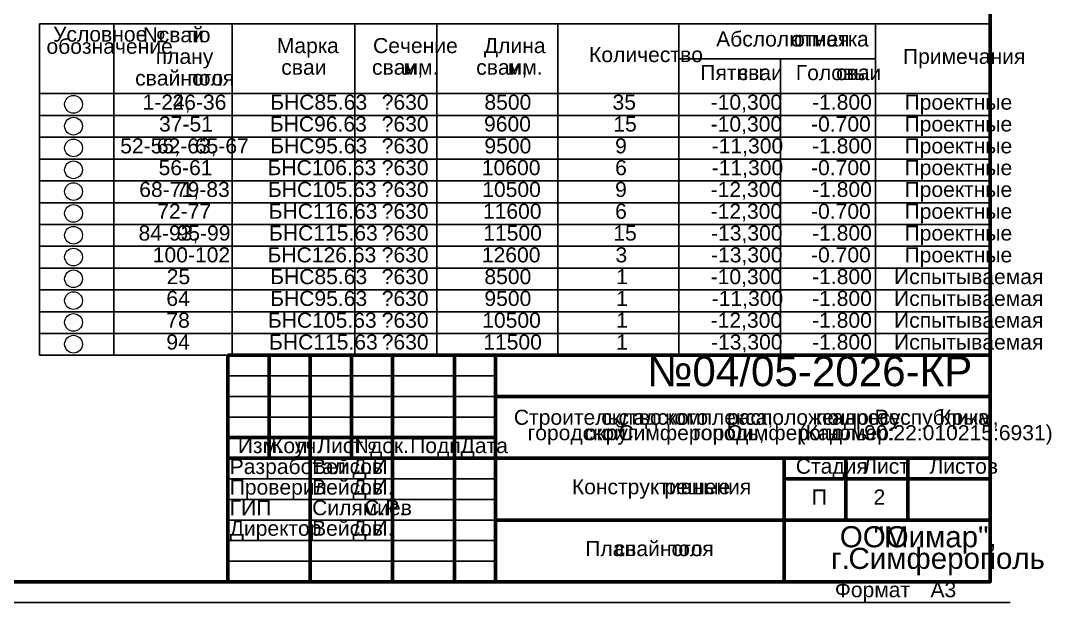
# Model space of a CAD drawing. Extents: x 8 to 21351, y 0 to 420.
# Drawn here: x 8450.4 to 8700.5, y 0.2 to 141.4 of the extents above; entities that cross this region are included whole.
import ezdxf

# ---------------------------------------------------------------- set-up
doc = ezdxf.new("R2010")
doc.units = 0
doc.styles.add('TEYPDFCAD_TEXT', font='arial.ttf')

msp = doc.modelspace()

# ---------------------------------------------------------------- linework, layer by layer
at = {"lineweight": 30}
for p, q in [((8685.67, 140.63), (8454.98, 140.63)), ((8454.98, 140.63), (8454.98, 60.18)), ((8472.99, 140.63), (8472.99, 60.18)), ((8501.73, 140.63), (8501.73, 60.18)), ((8531.45, 140.63), (8531.45, 60.18)), ((8551.35, 140.63), (8551.35, 60.18)), ((8580.75, 140.63), (8580.75, 60.18)), ((8610.15, 140.63), (8610.15, 60.18)), ((8657.86, 140.63), (8657.86, 60.18)), ((8685.67, 140.63), (8685.67, 60.18)), ((8610.15, 132.16), (8657.86, 132.16)), ((8634.79, 132.16), (8634.79, 60.18)), ((8454.98, 123.7), (8685.67, 123.7)), ((8454.98, 118.41), (8685.67, 118.41)), ((8454.98, 113.11), (8685.67, 113.11)), ((8454.98, 107.82), (8685.67, 107.82)), ((8454.98, 102.51), (8685.67, 102.51)), ((8454.98, 97.22), (8685.67, 97.22)), ((8454.98, 91.93), (8685.67, 91.93)), ((8454.98, 86.64), (8685.67, 86.64)), ((8454.98, 81.34), (8685.67, 81.34)), ((8454.98, 76.05), (8685.67, 76.05)), ((8454.98, 70.76), (8685.67, 70.76)), ((8454.98, 65.47), (8685.67, 65.47)), ((8454.98, 60.18), (8685.67, 60.18))]:
    msp.add_line(p, q, dxfattribs=at)
at = {"lineweight": 60}
for p, q in [((8500.67, 60.18), (8685.67, 60.18)), ((8500.67, 5.19), (8500.67, 60.18)), ((8510.66, 60.18), (8510.66, 35.18)), ((8520.68, 60.18), (8520.68, 5.19)), ((8530.67, 60.18), (8530.67, 35.18)), ((8540.66, 60.18), (8540.66, 5.19)), ((8555.66, 60.18), (8555.66, 5.19)), ((8565.66, 5.19), (8565.66, 60.18)), ((8685.67, 5.19), (8685.67, 60.18)), ((8565.66, 50.19), (8685.67, 50.19)), ((8500.67, 40.2), (8565.66, 40.2)), ((8500.67, 35.18), (8685.67, 35.18)), ((8635.65, 35.18), (8635.65, 5.19)), ((8650.66, 35.18), (8650.66, 20.19)), ((8665.67, 35.18), (8665.67, 20.19)), ((8635.65, 30.18), (8685.67, 30.18)), ((8565.66, 20.19), (8685.67, 20.19)), ((8500.67, 5.19), (8685.67, 5.19))]:
    msp.add_line(p, q, dxfattribs=at)
at = {"lineweight": 25}
for p, q in [((8500.67, 55.18), (8565.66, 55.18)), ((8500.67, 50.19), (8565.66, 50.19)), ((8500.67, 45.19), (8565.66, 45.19)), ((8500.67, 30.18), (8565.66, 30.18)), ((8500.67, 25.19), (8565.66, 25.19)), ((8500.67, 20.19), (8565.66, 20.19)), ((8500.67, 15.2), (8565.66, 15.2)), ((8500.67, 10.18), (8565.66, 10.18)), ((8690.52, 0.19), (8270.68, 0.19))]:
    msp.add_line(p, q, dxfattribs=at)
at = {"lineweight": 60}
msp.add_lwpolyline([(8290.68, 5.19), (8685.67, 5.19), (8685.67, 292.18), (8290.68, 292.18)], close=True, dxfattribs=at)
at = {"lineweight": 5}
for centre in [(8463.22, 121.11), (8463.22, 115.81), (8463.22, 110.52), (8463.22, 105.21), (8463.22, 99.92), (8463.22, 94.63), (8463.22, 89.33), (8463.22, 84.04), (8463.22, 78.75), (8463.22, 73.46), (8463.22, 68.17), (8463.22, 62.88)]:
    msp.add_circle(centre, 2.15, dxfattribs=at)

# ---------------------------------------------------------------- texts
at = {"color": 7, "style": 'TEYPDFCAD_TEXT'}
for s, height, p in [('свай', 3.662, (8483.89, 136.17)), ('Условное', 3.662, (8458.26, 136.33)), ('№', 3.66, (8480.04, 136.17)), ('по', 3.662, (8490.84, 136.17)), ('Абслолютная', 3.6618, (8619.16, 135.15)), ('отметка', 3.662, (8637.23, 135.15)), ('обозначение', 3.6618, (8456.65, 133.37)), ('Марка', 3.662, (8512.55, 133.54)), ('Сечение', 3.662, (8535.9, 133.54)), ('Длина', 3.662, (8562.8, 133.54)), ('плану', 3.662, (8483.17, 130.92)), ('Количество', 3.662, (8588.33, 131.36)), ('Примечания', 3.662, (8664.5, 130.92)), ('сваи', 3.662, (8513.63, 128.29)), ('сваи,', 3.662, (8535.66, 128.29)), ('мм.', 3.662, (8543.32, 128.29)), ('сваи,', 3.662, (8560.94, 128.29)), ('мм.', 3.662, (8568.6, 128.29)), ('Пятны', 3.662, (8615.31, 126.98)), ('Головы', 3.662, (8638.49, 126.98)), ('свайного', 3.662, (8478.17, 125.67)), ('поля', 3.662, (8490.84, 125.67)), ('сваи', 3.662, (8624.37, 126.98)), ('сваи', 3.662, (8648.26, 126.98)), ('1-24,', 3.662, (8479.97, 119.8)), ('26-36', 3.662, (8487.24, 119.8)), ('БНС85.63', 3.662, (8510.94, 119.8)), ('\ue712630', 3.662, (8538.01, 119.8)), ('8500', 3.662, (8562.93, 119.8)), ('35', 3.662, (8594.02, 119.8)), ('-10,300', 3.662, (8617.83, 119.8)), ('-1.800', 3.662, (8642.45, 119.8)), ('Проектные', 3.662, (8664.88, 119.8)), ('37-51', 3.662, (8483.97, 114.51)), ('БНС96.63', 3.662, (8510.86, 114.51)), ('\ue712630', 3.662, (8538.01, 114.51)), ('9600', 3.662, (8562.84, 114.51)), ('15', 3.662, (8594.21, 114.51)), ('-10,300', 3.662, (8617.83, 114.51)), ('-0.700', 3.662, (8642.19, 114.51)), ('Проектные', 3.662, (8664.88, 114.51)), ('52-55,', 3.662, (8474.55, 109.2)), ('62-63,', 3.662, (8483.43, 109.2)), ('65-67', 3.662, (8492.67, 109.2)), ('БНС95.63', 3.662, (8510.94, 109.2)), ('\ue712630', 3.662, (8538.01, 109.2)), ('9500', 3.662, (8562.93, 109.2)), ('9', 3.66, (8594.65, 109.2)), ('-11,300', 3.662, (8618.09, 109.2)), ('-1.800', 3.662, (8642.45, 109.2)), ('Проектные', 3.662, (8664.88, 109.2)), ('56-61', 3.662, (8483.87, 103.91)), ('БНС106.63', 3.662, (8510.3, 103.91)), ('\ue712630', 3.662, (8538.01, 103.91)), ('10600', 3.662, (8562.31, 103.91)), ('6', 3.66, (8594.65, 103.91)), ('-11,300', 3.662, (8618.09, 103.91)), ('-0.700', 3.662, (8642.19, 103.91)), ('Проектные', 3.662, (8664.88, 103.91)), ('68-71,', 3.662, (8479.17, 98.62)), ('79-83', 3.662, (8488.05, 98.62)), ('БНС105.63', 3.662, (8510.39, 98.62)), ('\ue712630', 3.662, (8538.01, 98.62)), ('10500', 3.662, (8562.4, 98.62)), ('9', 3.66, (8594.65, 98.62)), ('-12,300', 3.662, (8617.83, 98.62)), ('-1.800', 3.662, (8642.45, 98.62)), ('Проектные', 3.662, (8664.88, 98.62)), ('72-77', 3.662, (8483.53, 93.32)), ('БНС116.63', 3.662, (8510.58, 93.32)), ('\ue712630', 3.662, (8538.01, 93.32)), ('11600', 3.662, (8562.57, 93.32)), ('6', 3.66, (8594.65, 93.32)), ('-12,300', 3.662, (8617.83, 93.32)), ('-0.700', 3.662, (8642.19, 93.32)), ('Проектные', 3.662, (8664.88, 93.32)), ('84-93,', 3.662, (8479, 88.03)), ('95-99', 3.662, (8488.23, 88.03)), ('БНС115.63', 3.662, (8510.66, 88.03)), ('\ue712630', 3.662, (8538.01, 88.03)), ('11500', 3.662, (8562.65, 88.03)), ('15', 3.662, (8594.21, 88.03)), ('-13,300', 3.662, (8617.92, 88.03)), ('-1.800', 3.662, (8642.45, 88.03)), ('Проектные', 3.662, (8664.88, 88.03)), ('100-102', 3.662, (8482.45, 82.74)), ('БНС126.63', 3.662, (8510.3, 82.74)), ('\ue712630', 3.662, (8538.01, 82.74)), ('12600', 3.662, (8562.31, 82.74)), ('3', 3.66, (8594.74, 82.74)), ('-13,300', 3.662, (8617.92, 82.74)), ('-0.700', 3.662, (8642.19, 82.74)), ('Проектные', 3.662, (8664.88, 82.74)), ('25', 3.662, (8485.84, 77.45)), ('БНС85.63', 3.662, (8510.94, 77.45)), ('\ue712630', 3.662, (8538.01, 77.45)), ('8500', 3.662, (8562.93, 77.45)), ('1', 3.66, (8594.91, 77.45)), ('-10,300', 3.662, (8617.83, 77.45)), ('-1.800', 3.662, (8642.45, 77.45)), ('Испытываемая', 3.6618, (8662.34, 77.45)), ('64', 3.662, (8485.75, 72.16)), ('БНС95.63', 3.662, (8510.94, 72.16)), ('\ue712630', 3.662, (8538.01, 72.16)), ('9500', 3.662, (8562.93, 72.16)), ('1', 3.66, (8594.91, 72.16)), ('-11,300', 3.662, (8618.09, 72.16)), ('-1.800', 3.662, (8642.45, 72.16)), ('Испытываемая', 3.6618, (8662.34, 72.16)), ('78', 3.662, (8485.75, 66.87)), ('БНС105.63', 3.662, (8510.39, 66.87)), ('\ue712630', 3.662, (8538.01, 66.87)), ('10500', 3.662, (8562.4, 66.87)), ('1', 3.66, (8594.91, 66.87)), ('-12,300', 3.662, (8617.83, 66.87)), ('-1.800', 3.662, (8642.45, 66.87)), ('Испытываемая', 3.6618, (8662.34, 66.87)), ('94', 3.662, (8485.75, 61.57)), ('БНС115.63', 3.662, (8510.66, 61.57)), ('\ue712630', 3.662, (8538.01, 61.57)), ('11500', 3.662, (8562.65, 61.57)), ('1', 3.66, (8594.91, 61.57)), ('-13,300', 3.662, (8617.92, 61.57)), ('-1.800', 3.662, (8642.45, 61.57)), ('Испытываемая', 3.6618, (8662.34, 61.57)), ('№04/05-2026-КР', 7.3201, (8602.44, 52.68)), ('Строительство', 3.6583, (8570.08, 43.31)), ('складского', 3.658, (8591.28, 43.31)), ('комплекса,', 3.658, (8606.8, 43.31)), ('расположенного', 3.6583, (8621.79, 43.31)), ('по', 3.658, (8643.39, 43.31)), ('адресу:', 3.658, (8647.26, 43.31)), ('Республика', 3.658, (8657.58, 43.31)), ('Крым,', 3.658, (8673.28, 43.31)), ('городской', 3.658, (8573.4, 39.56)), ('Симферополь,', 3.6583, (8595.44, 39.56)), ('Симферополь', 3.6583, (8621.76, 39.56)), ('(Кад.', 3.658, (8639.21, 39.56)), ('90:22:010215:6931)', 3.6583, (8655.08, 39.56)), ('Изм.', 3.658, (8503.09, 36.43)), ('Кол.', 3.658, (8511.17, 36.43)), ('Лист', 3.658, (8522.37, 36.43)), ('№', 3.66, (8531.3, 36.43)), ('Подп.', 3.658, (8544.91, 36.43)), ('Дата', 3.658, (8557.15, 36.43)), ('округ', 3.658, (8587.28, 39.56)), ('город', 3.658, (8613.6, 39.56)), ('номер:', 3.658, (8646.22, 39.56)), ('уч.', 3.658, (8516.91, 36.43)), ('док.', 3.658, (8535.16, 36.43)), ('Разработал', 3.658, (8501.12, 31.35)), ('Вейсов', 3.658, (8521.12, 31.35)), ('Стадия', 3.658, (8638.49, 31.43)), ('Лист', 3.658, (8654.85, 31.43)), ('Листов', 3.658, (8670.92, 31.43)), ('Д.И', 3.658, (8530.89, 31.35)), ('Вейсов', 3.658, (8521.12, 26.35)), ('Конструктивные', 3.6583, (8584.16, 26.44)), ('Проверил', 3.658, (8501.12, 26.35)), ('Д.И.', 3.658, (8530.89, 26.35)), ('решения', 3.658, (8606.61, 26.44)), ('П', 3.66, (8642.36, 23.94)), ('2', 3.66, (8657.35, 23.94)), ('ГИП', 3.658, (8501.12, 21.36)), ('Силямиев', 3.658, (8521.12, 21.36)), ('С.Р.', 3.658, (8533.75, 21.36)), ('Директор', 3.658, (8501.12, 16.36)), ('Вейсов', 3.658, (8521.12, 16.36)), ('Д.И.', 3.658, (8530.89, 16.36)), ('ООО', 5.122, (8649.18, 13.57)), ('"Мимар",', 5.122, (8657.35, 13.57)), ('План', 3.658, (8587.41, 11.43)), ('свайного', 3.658, (8594.54, 11.43)), ('поля', 3.658, (8607.2, 11.43)), ('Симферополь', 5.1223, (8651.28, 8.32)), ('г.', 5.122, (8647.02, 8.32)), ('Формат', 3.658, (8647.97, 1.44)), ('A3', 3.658, (8671.17, 1.44))]:
    msp.add_text(s, height=height, dxfattribs=at).set_placement(p)

doc.saveas('drawing.dxf')
